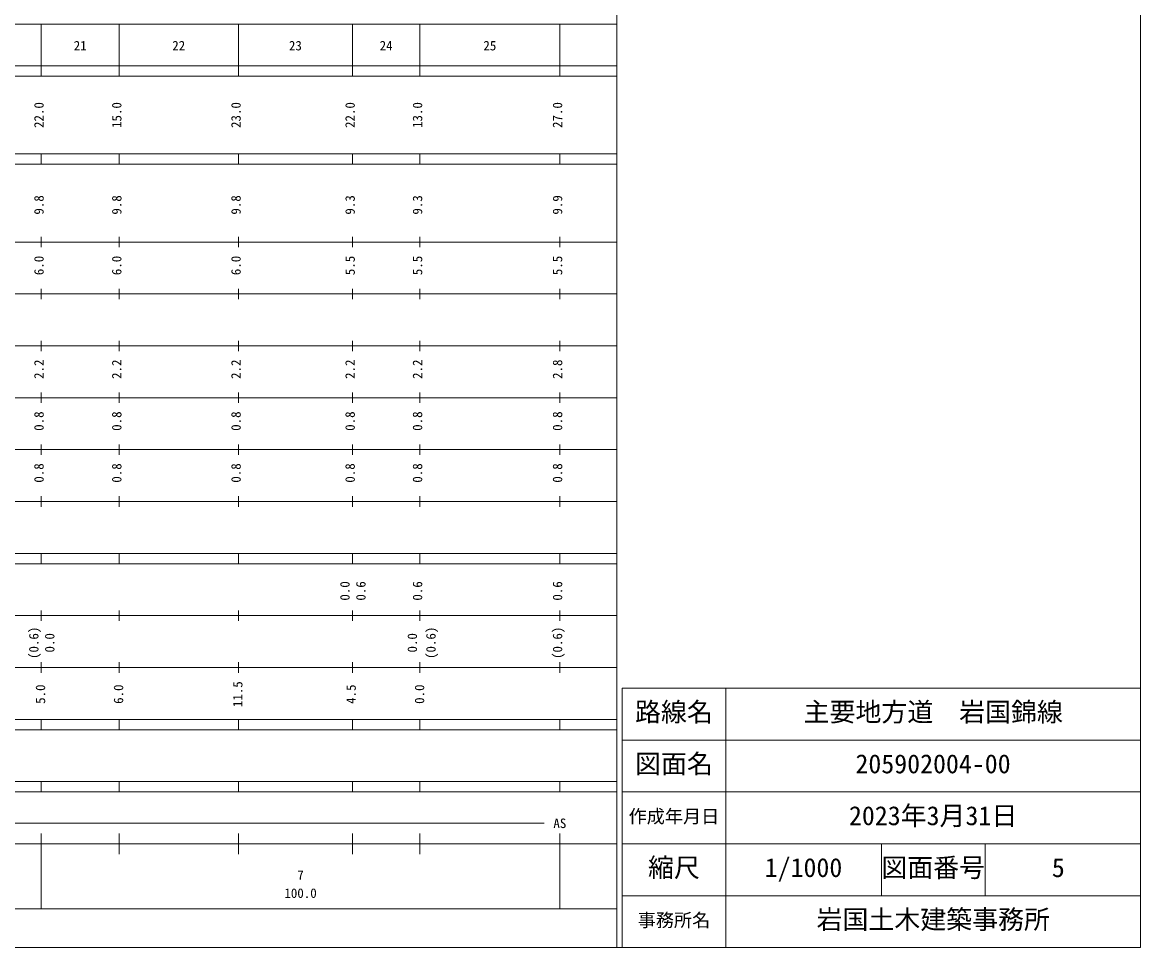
# Model space of a CAD drawing. Units: millimetres, scale not verified. Extents: x 40000 to 680002, y 20000 to 380001.
# Drawn here: x 464344 to 680002, y 20000 to 198358 of the extents above; entities that cross this region are included whole.
import ezdxf
from ezdxf.enums import TextEntityAlignment as Align

# ---------------------------------------------------------------- set-up
doc = ezdxf.new("R2010")
doc.units = ezdxf.units.MM
doc.header["$LTSCALE"] = 1000
for name, color, linetype, lineweight in [('M-TTL', 2, 'Continuous', 13), ('M-TTL-BAND', 7, 'Continuous', 13), ('M-TTL-FRAM', 2, 'Continuous', 13), ('M-TTL-LINE', 7, 'Continuous', 13), ('M-TTL-TXT', 7, 'Continuous', 13)]:
    doc.layers.add(name, color=color, linetype=linetype, lineweight=lineweight)
doc.styles.add('ＭＳ ゴシック', font='')
doc.styles.get('ＭＳ ゴシック').set_extended_font_data('MS Gothic')

msp = doc.modelspace()

# ---------------------------------------------------------------- linework, layer by layer
at = {"layer": 'M-TTL'}
for p, q in [((680002, 20000), (680002, 380001)), ((40000, 20000), (680002, 20000))]:
    msp.add_line(p, q, dxfattribs=at)
at = {"layer": 'M-TTL-BAND'}
for p, q in [((579002, 20000), (579002, 370001)), ((68000, 198001), (579002, 198001)), ((468001, 188001), (468001, 198001)), ((483001, 188001), (483001, 198001)), ((506001, 188001), (506001, 198001)), ((528001, 188001), (528001, 198001)), ((541001, 188001), (541001, 198001)), ((568002, 188001), (568002, 198001)), ((40000, 190000), (579002, 190000)), ((40000, 188000), (579002, 188000)), ((40000, 173000), (579002, 173000)), ((468001, 171000), (468001, 173000)), ((483001, 171000), (483001, 173000)), ((506001, 171000), (506001, 173000)), ((528001, 171000), (528001, 173000)), ((541001, 171000), (541001, 173000)), ((568002, 171000), (568002, 173000)), ((40000, 171000), (579002, 171000)), ((40000, 156000), (579002, 156000)), ((468001, 155000), (468001, 157000)), ((483001, 155000), (483001, 157000)), ((506001, 155000), (506001, 157000)), ((528001, 155000), (528001, 157000)), ((541001, 155000), (541001, 157000)), ((568002, 155000), (568002, 157000)), ((468001, 145000), (468001, 147000)), ((483001, 145000), (483001, 147000)), ((506001, 145000), (506001, 147000)), ((528001, 145000), (528001, 147000)), ((541001, 145000), (541001, 147000)), ((568002, 145000), (568002, 147000)), ((46000, 146000), (579002, 146000)), ((52000, 136000), (579002, 136000)), ((468001, 135000), (468001, 137000)), ((483001, 135000), (483001, 137000)), ((506001, 135000), (506001, 137000)), ((528001, 135000), (528001, 137000)), ((541001, 135000), (541001, 137000)), ((568002, 135000), (568002, 137000)), ((46000, 126000), (579002, 126000)), ((468001, 125000), (468001, 127000)), ((483001, 125000), (483001, 127000)), ((506001, 125000), (506001, 127000)), ((528001, 125000), (528001, 127000)), ((541001, 125000), (541001, 127000)), ((568002, 125000), (568002, 127000)), ((468001, 115000), (468001, 117000)), ((483001, 115000), (483001, 117000)), ((506001, 115000), (506001, 117000)), ((528001, 115000), (528001, 117000)), ((541001, 115000), (541001, 117000)), ((568002, 115000), (568002, 117000)), ((52000, 116000), (579002, 116000)), ((46000, 106000), (579002, 106000)), ((468001, 105000), (468001, 107000)), ((483001, 105000), (483001, 107000)), ((506001, 105000), (506001, 107000)), ((528001, 105000), (528001, 107000)), ((541001, 105000), (541001, 107000)), ((568002, 105000), (568002, 107000)), ((40000, 96000), (579002, 96000)), ((468001, 94000), (468001, 96000)), ((483001, 94000), (483001, 96000)), ((506001, 94000), (506001, 96000)), ((528001, 94000), (528001, 96000)), ((541001, 94000), (541001, 96000)), ((568002, 94000), (568002, 96000)), ((40000, 94000), (579002, 94000)), ((468001, 83000), (468001, 85000)), ((483001, 83000), (483001, 85000)), ((506001, 83000), (506001, 85000)), ((528001, 83000), (528001, 85000)), ((541001, 83000), (541001, 85000)), ((568002, 83000), (568002, 85000)), ((49000, 84000), (579002, 84000)), ((40000, 74000), (579002, 74000)), ((468001, 73000), (468001, 75000)), ((483001, 73000), (483001, 75000)), ((506001, 73000), (506001, 75000)), ((528001, 73000), (528001, 75000)), ((541001, 73000), (541001, 75000)), ((568002, 73000), (568002, 75000)), ((40000, 64000), (579002, 64000)), ((468001, 62000), (468001, 64000)), ((483001, 62000), (483001, 64000)), ((506001, 62000), (506001, 64000)), ((528001, 62000), (528001, 64000)), ((541001, 62000), (541001, 64000)), ((568002, 62000), (568002, 64000)), ((40000, 62000), (579002, 62000)), ((40000, 52000), (579002, 52000)), ((468001, 50000), (468001, 52000)), ((483001, 50000), (483001, 52000)), ((506001, 50000), (506001, 52000)), ((528001, 50000), (528001, 52000)), ((541001, 50000), (541001, 52000)), ((568002, 50000), (568002, 52000)), ((40000, 50000), (579002, 50000)), ((71000, 44000), (565002, 44000)), ((468001, 27500), (468001, 42000)), ((483001, 38000), (483001, 42000)), ((506001, 38000), (506001, 42000)), ((528001, 38000), (528001, 42000)), ((541001, 38000), (541001, 42000)), ((568002, 27500), (568002, 42000)), ((40000, 40000), (579002, 40000)), ((68000, 27500), (579002, 27500))]:
    msp.add_line(p, q, dxfattribs=at)
at = {"layer": 'M-TTL-FRAM'}
for p, q in [((680002, 70000), (580002, 70000)), ((580002, 70000), (580002, 20000))]:
    msp.add_line(p, q, dxfattribs=at)
at = {"layer": 'M-TTL-LINE'}
for p, q in [((600002, 70000), (600002, 20000)), ((680002, 60000), (580002, 60000)), ((680002, 50000), (580002, 50000)), ((680002, 40000), (580002, 40000)), ((630002, 40000), (630002, 30000)), ((650002, 40000), (650002, 30000)), ((680002, 30000), (580002, 30000))]:
    msp.add_line(p, q, dxfattribs=at)

# ---------------------------------------------------------------- texts
at = {"layer": 'M-TTL-BAND', "style": 'ＭＳ ゴシック'}
for s, p in [('21', (474251, 192406)), ('22', (493251, 192406)), ('23', (515751, 192406)), ('24', (533251, 192406)), ('25', (553252, 192406)), ('AS', (566752, 42500)), ('7', (517376, 32523)), ('100.0', (514876, 29033))]:
    msp.add_text(s, height=1833, dxfattribs=at).set_placement(p, align=Align.BOTTOM_LEFT)
for s, p in [('22.0', (469001, 178000)), ('15.0', (484001, 178000)), ('23.0', (507001, 178000)), ('22.0', (529001, 178000)), ('13.0', (542001, 178000)), ('27.0', (569002, 178000)), ('9.8', (469001, 161299)), ('9.8', (484001, 161299)), ('9.8', (507001, 161299)), ('9.3', (529001, 161299)), ('9.3', (542001, 161299)), ('9.9', (569002, 161299)), ('6.0', (469001, 149625)), ('6.0', (484001, 149625)), ('6.0', (507001, 149625)), ('5.5', (529001, 149625)), ('5.5', (542001, 149625)), ('5.5', (569002, 149625)), ('2.2', (469001, 129625)), ('2.2', (484001, 129625)), ('2.2', (507001, 129625)), ('2.2', (529001, 129625)), ('2.2', (542001, 129625)), ('2.8', (569002, 129625)), ('0.8', (469001, 119625)), ('0.8', (484001, 119625)), ('0.8', (507001, 119625)), ('0.8', (529001, 119625)), ('0.8', (542001, 119625)), ('0.8', (569002, 119625)), ('0.8', (469001, 109625)), ('0.8', (484001, 109625)), ('0.8', (507001, 109625)), ('0.8', (529001, 109625)), ('0.8', (542001, 109625)), ('0.8', (569002, 109625)), ('0.0', (528001, 86889)), ('0.6', (531075, 86889)), ('0.6', (542001, 86889)), ('0.6', (569002, 86889)), ('(0.6)', (468001, 75639)), ('0.0', (471075, 76889)), ('0.0', (541001, 76889)), ('(0.6)', (544588, 75639)), ('(0.6)', (569002, 75639)), ('11.5', (507332, 66360)), ('5.0', (469288, 66985)), ('6.0', (484337, 66985)), ('4.5', (529189, 66985)), ('0.0', (542391, 66985))]:
    msp.add_text(s, height=1833, rotation=90, dxfattribs=at).set_placement(p, align=Align.BOTTOM_LEFT)
at = {"layer": 'M-TTL-TXT', "style": 'ＭＳ ゴシック'}
for s, height, p in [('路線名', 3666, (582502, 62500)), ('路線名', 3666, (582502, 62500)), ('主要地方道\u3000岩国錦線', 3666, (615002, 62500)), ('図面名', 3666, (582502, 52500)), ('図面名', 3666, (582502, 52500)), ('205902004-00', 3666, (625002, 52500)), ('2023年3月31日', 3666, (623752, 42500)), ('作成年月日', 2566, (581252, 43250)), ('作成年月日', 2566, (581252, 43250)), ('縮尺', 3666, (585002, 32500)), ('縮尺', 3666, (585002, 32500)), ('1/1000', 3666, (607502, 32500)), ('図面番号', 3666, (630002, 32500)), ('図面番号', 3666, (630002, 32500)), ('5', 3666, (662877, 32500)), ('事務所名', 2566, (583002, 23250)), ('事務所名', 2566, (583002, 23250)), ('岩国土木建築事務所', 3666, (617502, 22500))]:
    msp.add_text(s, height=height, dxfattribs=at).set_placement(p, align=Align.BOTTOM_LEFT)

doc.saveas('drawing.dxf')
